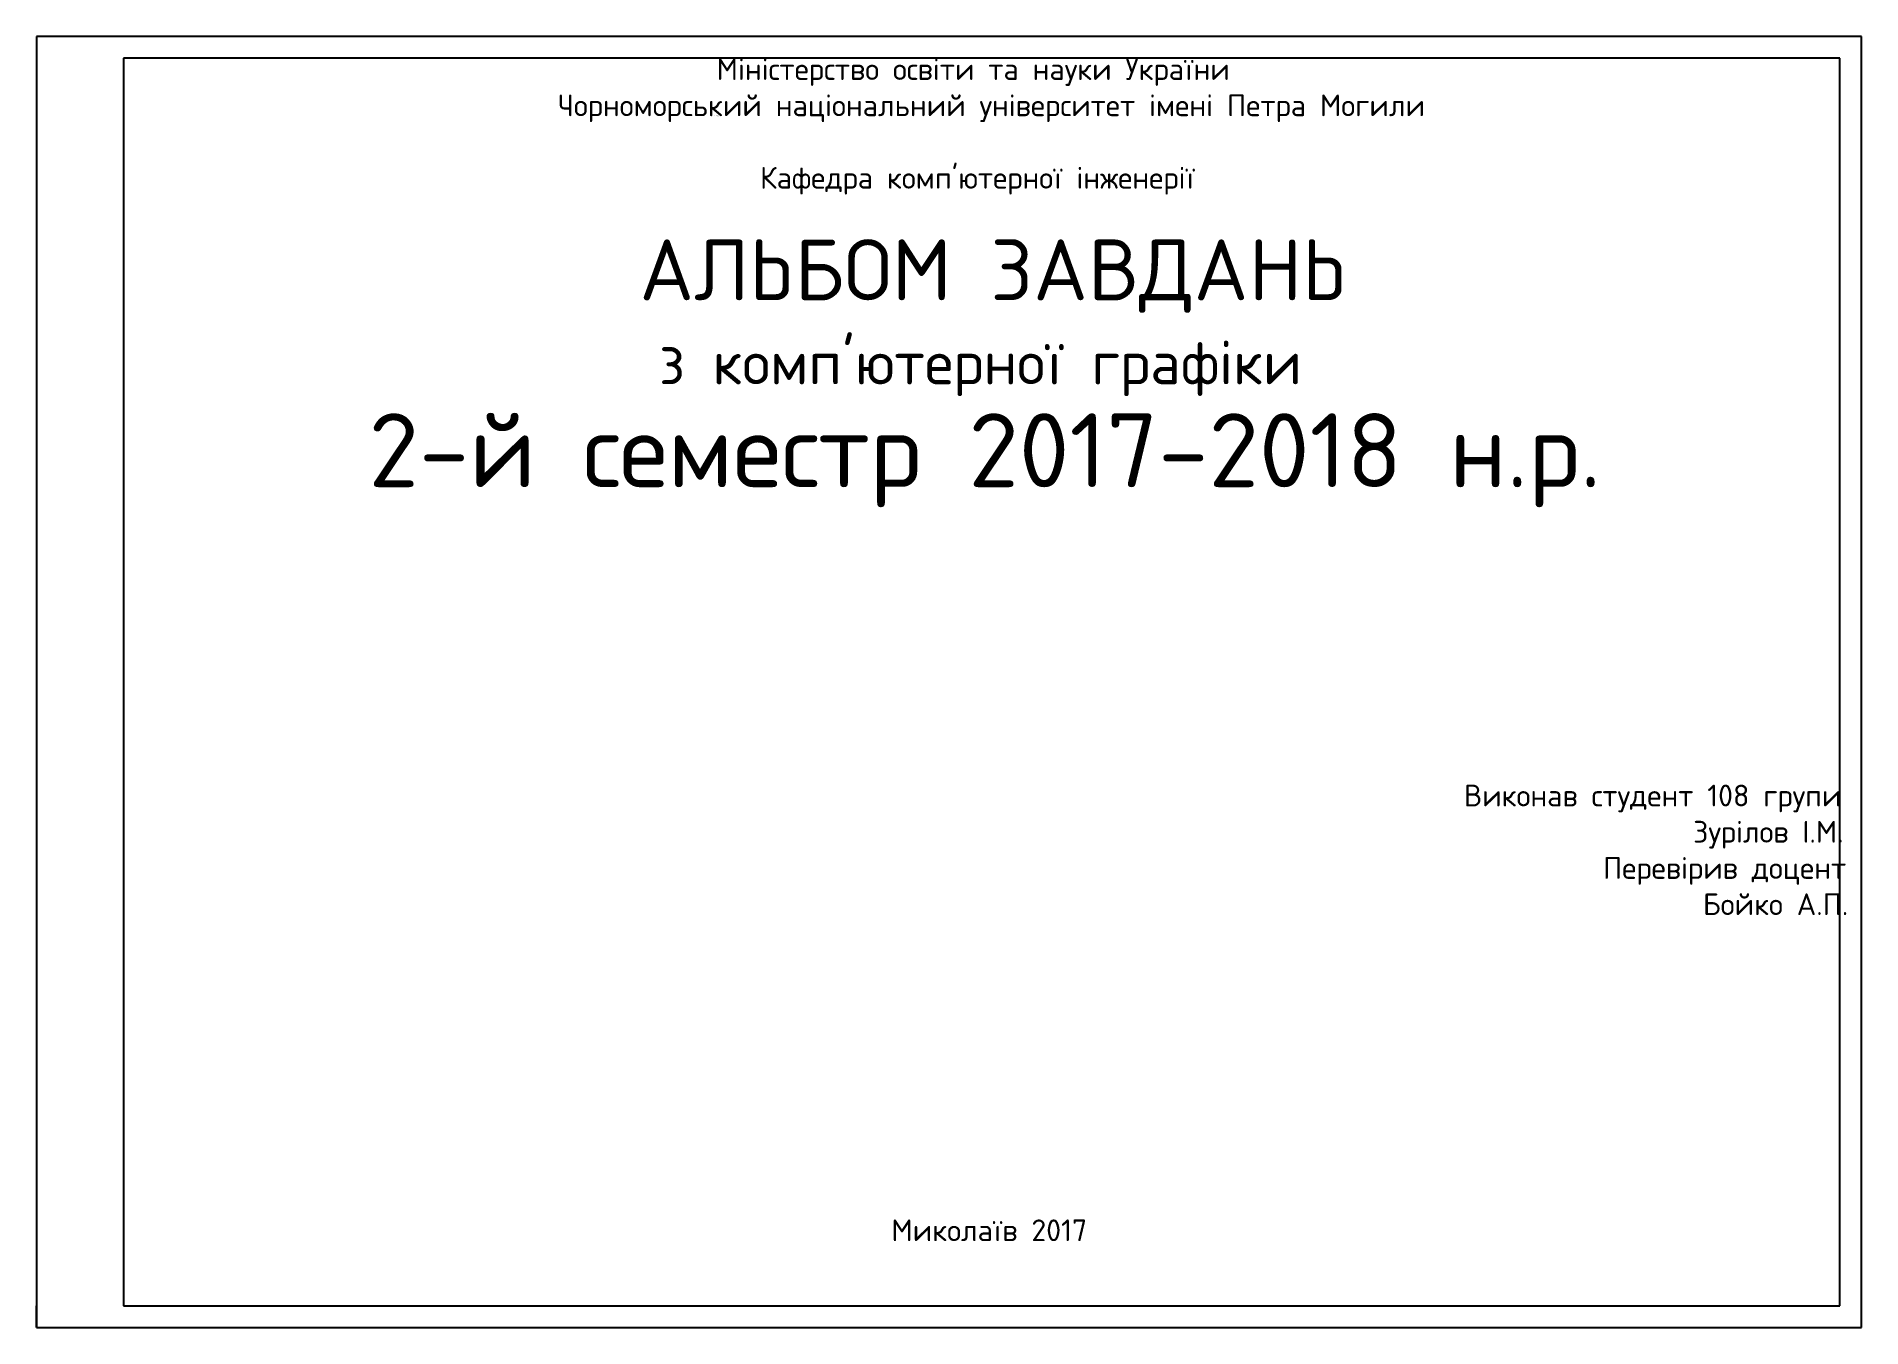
# Model space of a CAD drawing. Header units: inches. Extents: x 0 to 420, y 0 to 297.
import ezdxf

# ---------------------------------------------------------------- set-up
doc = ezdxf.new("R2010")
doc.units = ezdxf.units.IN
doc.header["$MEASUREMENT"] = 0
doc.styles.get("Standard").update_dxf_attribs({"font": 'isocpeur.ttf', "height": 5})

msp = doc.modelspace()

# ---------------------------------------------------------------- linework, layer by layer
for p, q in [((420, 297), (0, 297)), ((0, 297), (0, 297)), ((0, 297), (0, 0)), ((420, 0), (420, 297)), ((415, 292), (20, 292)), ((20, 292), (20, 5)), ((415, 5), (415, 292)), ((0, 0), (0, 5)), ((20, 5), (415, 5)), ((0, 0), (420, 0)), ((0, 0), (420, 0))]:
    msp.add_line(p, q)

# ---------------------------------------------------------------- texts
msp.add_text('cgnjzgj', height=0.2, rotation=350.4574).set_placement((156.05, 278.79))
at = {"char_height": 5, "attachment_point": 1}
for s, width, heights, insert in [("\\pi136.5;Міністерство освіти та науки України\\P\\pi100;Чорноморський національний університет імені Петра Могили\\P\\pi197.5;\\P\\pi146.5;Кафедра комп'ютерної інженерії\\P\\pi197.5;\\P\\pi118.75;{\\H2.8x;АЛЬБОМ ЗАВДАНЬ}\\P\\pi123.25;{\\H2x;з комп'ютерної графіки\\P\\pi56.4;\\H1.7x;2-й семестр 2017-2018 н.р.}", 395, [117.36], (20, 292)), ('\\pi141.32;Виконав студент 108 групи\\P\\pi194.07;Зурілов І.М.\\P\\pi173.32;Перевірив доцент\\P\\pi196.32;Бойко А.П.\\P\\pi227.82;\\P\\P\\P\\P\\P\\P\\P\\P\\pi0;   Миколаїв 2017 ', 227.8214, [0], (187.18, 124.88))]:
    msp.add_mtext_dynamic_manual_height_columns(s, width=width, gutter_width=25, heights=heights, dxfattribs=dict(at, insert=insert))

doc.saveas('drawing.dxf')
